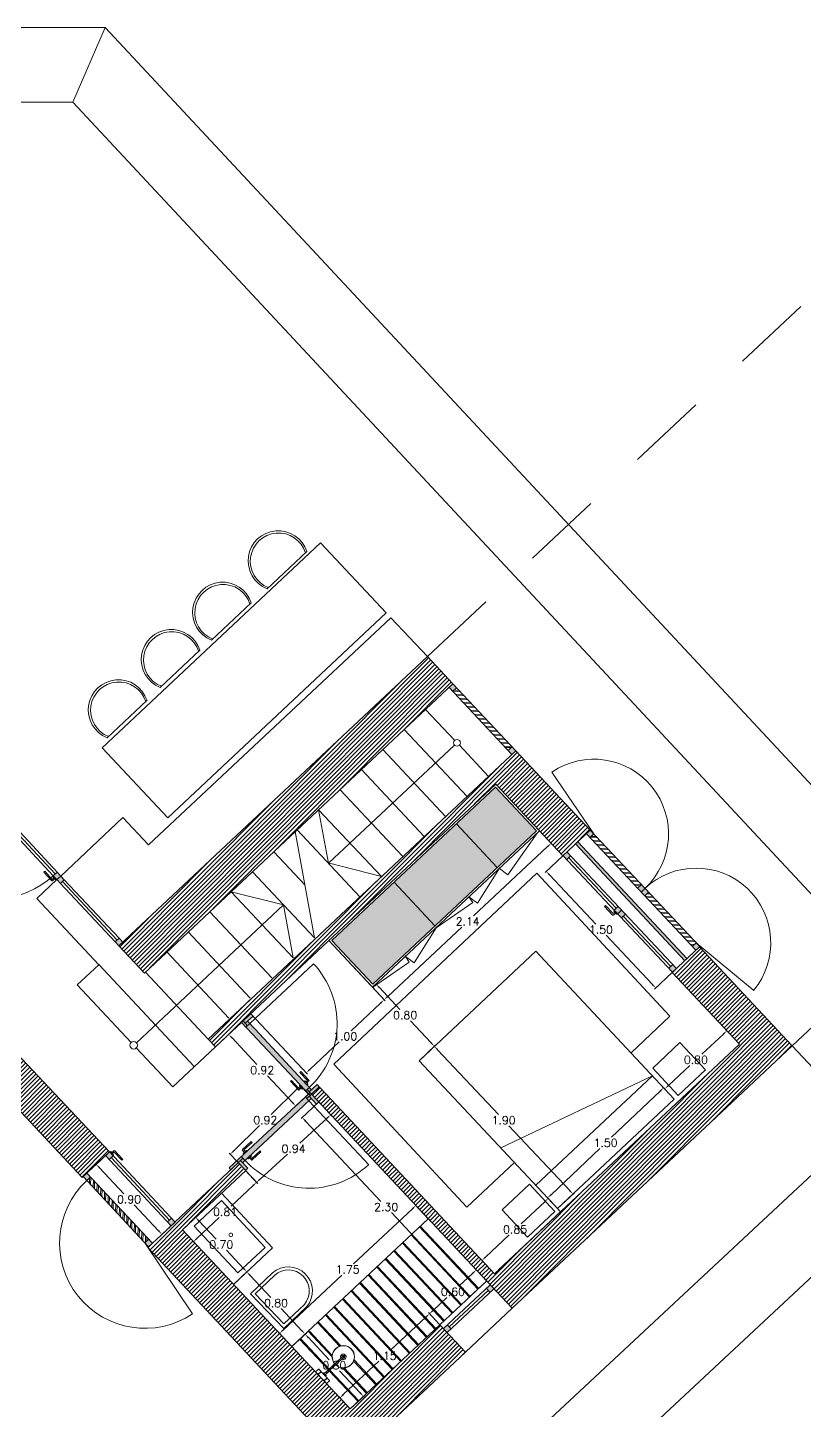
# Model space of a CAD drawing. Header units: millimetres. Extents: x 51 to 284, y 32 to 237.
# Drawn here: x 186.68 to 193.96, y 70.24 to 83.2 of the extents above; entities that cross this region are included whole.
import ezdxf

# ---------------------------------------------------------------- set-up
doc = ezdxf.new("R2010")
doc.units = ezdxf.units.MM
doc.linetypes.add('CENTER2', pattern=[1.125, 0.75, -0.125, 0.125, -0.125])
doc.linetypes.add('JIS_02_0.7', pattern=[1.35, 0.75, -0.6])
for name, color, linetype, lineweight in [('A_Proj03', 251, 'JIS_02_0.7', 13), ('detalle', 6, 'Continuous', 5), ('FUSTERIA', 2, 'Continuous', 15), ('MUR', 5, 'Continuous', 25), ('PROYECTADO', 1, 'Continuous', 18), ('somb. Muro', 251, 'Continuous', 15), ('sombreado', 253, 'Continuous', 13)]:
    doc.layers.add(name, color=color, linetype=linetype, lineweight=lineweight)
doc.layers.add('L01', color=1, linetype='Continuous')
doc.layers.add('SS_VEGETACION', color=7, linetype='Continuous', true_color=0x8ba14f)
doc.styles.add('ROMANS', font='romans.shx')
doc.dimstyles.new('martacota1', dxfattribs={"dimscale": 0.3, "dimtxt": 0.15, "dimasz": 0.15, "dimexe": 0.05, "dimexo": 0, "dimgap": 0.05, "dimtad": 0, "dimtih": 1, "dimtoh": 1, "dimzin": 0, "dimdsep": 46, "dimtxsty": 'ROMANS', "dimcen": 0.05, "dimclrt": 7, "dimadec": 0, "dimazin": 0, "dimtfac": 0.1, "dimtix": 1, "dimtmove": 1, "dimatfit": 3, "dimfxl": 1, "dimtolj": 1, "dimtzin": 1, "dimarcsym": 0})

# ---------------------------------------------------------------- blocks, each defined once
blk = doc.blocks.new('GRIFO DUCHA')
for p, q in [((-0.075, 0.001), (-0.075, 0.039)), ((-0.074, 0.04), (-0.0417, 0.04)), ((-0.074, 0), (-0.0417, 0)), ((-0.0415, 0.0398), (-0.0415, 0.0002)), ((-0.0415, 0.039), (-0.04, 0.039)), ((-0.0415, 0.001), (-0.04, 0.001)), ((-0.04, 0), (-0.04, 0.04)), ((-0.04, 0.04), (-0.012, 0.04)), ((-0.04, 0), (0.04, 0)), ((-0.012, 0.04), (0.04, 0.04)), ((0.04, 0.04), (0.04, 0)), ((0.0415, 0.039), (0.04, 0.039)), ((0.0415, 0.001), (0.04, 0.001)), ((0.0415, 0.0002), (0.0415, 0.0398)), ((0.074, 0.04), (0.0417, 0.04)), ((0.074, 0), (0.0417, 0)), ((0.075, 0.039), (0.075, 0.001))]:
    blk.add_line(p, q)
for centre, radius, start, end in [((-0.074, 0.039), 0.001, 90, 180), ((-0.074, 0.001), 0.001, 180, 270), ((-0.0417, 0.0398), 0.0002, 0, 90), ((-0.0417, 0.0002), 0.0002, 270, 0), ((0.0417, 0.0398), 0.0002, 90, 180), ((0.0417, 0.0002), 0.0002, 180, 270), ((0.074, 0.039), 0.001, 0, 90), ((0.074, 0.001), 0.001, 270, 0)]:
    blk.add_arc(centre, radius, start, end)
blk = doc.blocks.new('SE2')
at = {"linetype": 'Continuous'}
for p, q in [((171, 778), (171, 764)), ((242, 778), (172, 778)), ((172, 763), (241, 763)), ((191, 763), (191, 691)), ((222, 691), (222, 763)), ((242, 764), (242, 778)), ((195, 691), (191, 691)), ((191, 691), (191, 684)), ((195, 707), (195, 666)), ((195, 666), (195, 347)), ((218, 666), (218, 707)), ((222, 691), (218, 691)), ((218, 347), (218, 666)), ((223, 725), (222, 725)), ((222, 684), (222, 691)), ((191, 315), (191, 310)), ((191, 303), (191, 310)), ((191, 303), (191, 299)), ((195, 347), (195, 307)), ((202, 295), (201, 295)), ((202, 295), (211, 295)), ((213, 295), (211, 295)), ((218, 307), (218, 347)), ((223, 310), (223, 315)), ((223, 303), (223, 310)), ((223, 299), (223, 303))]:
    blk.add_line(p, q, dxfattribs=at)
at = {"linetype": 'CENTER2'}
blk.add_line((227, 778), (187, 778), dxfattribs=at)
at = {"linetype": 'Continuous'}
for centre, radius, start, end in [((172, 778), 0.2, 90, 180), ((172, 764), 1, 180, 270), ((241, 764), 1, 270, 0), ((242, 778), 0.2, 0, 90), ((207, 307), 200, 93.2889, 0), ((207, 307), 198, 93.3315, 0), ((207, 307), 198, 93.3315, 0), ((191, 691), 0.2, 90, 180), ((191, 684), 0.2, 180, 262.9118), ((207, 807), 125, 262.9118, 264.7213), ((207, 707), 11.5, 0, 180), ((207, 807), 125, 275.2787, 277.0882), ((207, 307), 200, 0, 86.7111), ((207, 307), 198, 0, 86.6685), ((207, 307), 198, 0, 86.6685), ((222, 691), 0.2, 0, 90), ((222, 684), 0.2, 277.0882, 0), ((207, 307), 49.6, 103.398, 0), ((207, 307), 27.7, 114.5132, 0), ((207, 307), 18, 156.4435, 203.5565), ((207, 307), 18, 129.709, 156.4435), ((197, 312), 6.74, 149.0142, 158.6471), ((197, 302), 7.29, 201.7179, 210.6195), ((207, 307), 18, 203.5565, 336.4435), ((207, 307), 16.4, 134.6563, 167.9269), ((207, 307), 16.4, 192.0731, 347.9269), ((207, 307), 14.7, 141.4728, 0), ((207, 307), 13.5, 148.4137, 0), ((207, 307), 13.3, 149.8441, 244.4562), ((207, 307), 11.5, 180, 0), ((207, 307), 13.3, 295.5438, 30.1559), ((207, 307), 49.6, 0, 76.602), ((207, 307), 27.7, 0, 65.4868), ((207, 307), 18, 23.5565, 50.291), ((207, 307), 16.4, 12.0731, 45.3437), ((207, 307), 14.7, 0, 38.5272), ((207, 307), 13.5, 0, 31.5863), ((217, 311), 7.29, 21.7179, 30.6195), ((207, 307), 18, 336.4435, 23.5565), ((217, 302), 6.74, 329.0149, 338.6478)]:
    blk.add_arc(centre, radius, start, end, dxfattribs=at)
blk = doc.blocks.new('DUCHA')
blk.add_lwpolyline([(0.007, 0.266), (0.007, 0.287, 1), (-0.005, 0.287), (-0.005, 0.266), (-0.005, 0.099), (-0.005, 0.077, 1), (0.007, 0.077), (0.007, 0.099)], format="xyb", close=True)
at = {"xscale": -0.0005238808391526, "yscale": 0.0005238808391526, "zscale": 0.0005238808391526, "rotation": 180}
blk.add_blockref('SE2', (-0.108, 0.448), dxfattribs=at)
at = {"extrusion": (0, 0, -1), "zscale": -0.9999999999999994}
blk.add_blockref('GRIFO DUCHA', (0, 0), dxfattribs=at)
blk = doc.blocks.new('*D74')
at = {"layer": 'Defpoints', "color": 0, "transparency": 16777216}
for p in [(188.72, 72.491), (188.824, 72.38), (188.128, 71.934)]:
    blk.add_point(p, dxfattribs=at)
at = {"layer": 'SS_VEGETACION', "color": 0, "lineweight": -2, "transparency": 16777216}
for p, q in [((188.72, 72.491), (188.834, 72.369)), ((188.791, 72.349), (188.584, 72.154)), ((188.128, 71.934), (188.242, 71.812)), ((188.265, 71.854), (188.472, 72.049))]:
    blk.add_line(p, q, dxfattribs=at)
at = {"layer": 'SS_VEGETACION', "color": 0, "transparency": 16777216}
for points in [[(188.786, 72.354), (188.796, 72.344), (188.824, 72.38)], [(188.26, 71.859), (188.27, 71.848), (188.232, 71.823)]]:
    blk.add_solid(points, dxfattribs=at)
at = {"layer": 'SS_VEGETACION', "color": 7, "transparency": 16777216, "insert": (188.528, 72.101), "char_height": 0.075, "attachment_point": 5, "style": 'ROMANS'}
blk.add_mtext('\\A1;0.81', dxfattribs=at)
blk = doc.blocks.new('*D75')
at = {"layer": 'Defpoints', "color": 0, "transparency": 16777216}
for p in [(189.415, 73.123), (189.518, 73.011), (188.72, 72.491)]:
    blk.add_point(p, dxfattribs=at)
at = {"layer": 'SS_VEGETACION', "color": 0, "lineweight": -2, "transparency": 16777216}
for p, q in [((189.415, 73.123), (189.528, 73)), ((189.484, 72.98), (189.228, 72.747)), ((188.856, 72.408), (189.112, 72.642)), ((188.72, 72.491), (188.832, 72.367))]:
    blk.add_line(p, q, dxfattribs=at)
at = {"layer": 'SS_VEGETACION', "color": 0, "transparency": 16777216}
for points in [[(189.479, 72.986), (189.489, 72.975), (189.518, 73.011)], [(188.85, 72.414), (188.861, 72.403), (188.822, 72.378)]]:
    blk.add_solid(points, dxfattribs=at)
at = {"layer": 'SS_VEGETACION', "color": 7, "transparency": 16777216, "insert": (189.17, 72.694), "char_height": 0.075, "attachment_point": 5, "style": 'ROMANS'}
blk.add_mtext('\\A1;0.94', dxfattribs=at)
blk = doc.blocks.new('*D76')
at = {"layer": 'Defpoints', "color": 0, "transparency": 16777216}
for p in [(188.128, 71.934), (188.607, 71.422), (188.731, 71.539)]:
    blk.add_point(p, dxfattribs=at)
at = {"layer": 'SS_VEGETACION', "color": 0, "lineweight": -2, "transparency": 16777216}
for p, q in [((188.128, 71.934), (188.263, 72.061)), ((188.283, 72.017), (188.443, 71.847)), ((188.701, 71.572), (188.541, 71.742)), ((188.607, 71.422), (188.742, 71.549))]:
    blk.add_line(p, q, dxfattribs=at)
at = {"layer": 'SS_VEGETACION', "color": 0, "transparency": 16777216}
for points in [[(188.288, 72.023), (188.277, 72.012), (188.252, 72.05)], [(188.706, 71.577), (188.695, 71.567), (188.731, 71.539)]]:
    blk.add_solid(points, dxfattribs=at)
at = {"layer": 'SS_VEGETACION', "color": 7, "transparency": 16777216, "insert": (188.492, 71.795), "char_height": 0.075, "attachment_point": 5, "style": 'ROMANS'}
blk.add_mtext('\\A1;0.70', dxfattribs=at)
blk = doc.blocks.new('*D77')
at = {"layer": 'Defpoints', "color": 0, "transparency": 16777216}
for p in [(188.607, 71.422), (189.279, 70.955), (189.154, 70.839)]:
    blk.add_point(p, dxfattribs=at)
at = {"layer": 'SS_VEGETACION', "color": 0, "lineweight": -2, "transparency": 16777216}
for p, q in [((188.607, 71.422), (188.742, 71.549)), ((188.762, 71.506), (188.956, 71.3)), ((189.248, 70.988), (189.054, 71.195)), ((189.154, 70.839), (189.289, 70.966))]:
    blk.add_line(p, q, dxfattribs=at)
at = {"layer": 'SS_VEGETACION', "color": 0, "transparency": 16777216}
for points in [[(188.768, 71.511), (188.757, 71.501), (188.731, 71.539)], [(189.253, 70.993), (189.242, 70.983), (189.279, 70.955)]]:
    blk.add_solid(points, dxfattribs=at)
at = {"layer": 'SS_VEGETACION', "color": 7, "transparency": 16777216, "insert": (189.005, 71.247), "char_height": 0.075, "attachment_point": 5, "style": 'ROMANS'}
blk.add_mtext('\\A1;0.80', dxfattribs=at)
blk = doc.blocks.new('*D78')
at = {"layer": 'Defpoints', "color": 0, "transparency": 16777216}
for p in [(189.154, 70.839), (189.701, 70.255), (189.826, 70.372)]:
    blk.add_point(p, dxfattribs=at)
at = {"layer": 'SS_VEGETACION', "color": 0, "lineweight": -2, "transparency": 16777216}
for p, q in [((189.154, 70.839), (189.29, 70.966)), ((189.309, 70.923), (189.503, 70.716)), ((189.795, 70.405), (189.601, 70.611)), ((189.701, 70.255), (189.837, 70.382))]:
    blk.add_line(p, q, dxfattribs=at)
at = {"layer": 'SS_VEGETACION', "color": 0, "transparency": 16777216}
for points in [[(189.315, 70.928), (189.304, 70.917), (189.279, 70.955)], [(189.8, 70.41), (189.789, 70.4), (189.826, 70.372)]]:
    blk.add_solid(points, dxfattribs=at)
at = {"layer": 'SS_VEGETACION', "color": 7, "transparency": 16777216, "insert": (189.552, 70.664), "char_height": 0.075, "attachment_point": 5, "style": 'ROMANS'}
blk.add_mtext('\\A1;0.80', dxfattribs=at)
blk = doc.blocks.new('*D79')
at = {"layer": 'Defpoints', "color": 0, "transparency": 16777216}
for p in [(190.445, 71.147), (190.542, 71.043), (189.701, 70.255)]:
    blk.add_point(p, dxfattribs=at)
at = {"layer": 'SS_VEGETACION', "color": 0, "lineweight": -2, "transparency": 16777216}
for p, q in [((190.542, 71.043), (190.435, 71.158)), ((190.412, 71.117), (190.08, 70.806)), ((189.636, 70.39), (189.968, 70.701)), ((189.701, 70.255), (189.593, 70.37))]:
    blk.add_line(p, q, dxfattribs=at)
at = {"layer": 'SS_VEGETACION', "color": 0, "transparency": 16777216}
for points in [[(190.407, 71.122), (190.417, 71.111), (190.445, 71.147)], [(189.631, 70.395), (189.642, 70.384), (189.604, 70.359)]]:
    blk.add_solid(points, dxfattribs=at)
at = {"layer": 'SS_VEGETACION', "color": 7, "transparency": 16777216, "insert": (190.024, 70.753), "char_height": 0.075, "attachment_point": 5, "style": 'ROMANS'}
blk.add_mtext('\\A1;1.15', dxfattribs=at)
blk = doc.blocks.new('*D80')
at = {"layer": 'Defpoints', "color": 0, "transparency": 16777216}
for p in [(190.883, 71.558), (190.98, 71.454), (190.542, 71.043)]:
    blk.add_point(p, dxfattribs=at)
at = {"layer": 'SS_VEGETACION', "color": 0, "lineweight": -2, "transparency": 16777216}
for p, q in [((190.98, 71.454), (190.872, 71.569)), ((190.85, 71.527), (190.72, 71.405)), ((190.478, 71.178), (190.608, 71.3)), ((190.542, 71.043), (190.435, 71.158))]:
    blk.add_line(p, q, dxfattribs=at)
at = {"layer": 'SS_VEGETACION', "color": 0, "transparency": 16777216}
for points in [[(190.845, 71.532), (190.855, 71.522), (190.883, 71.558)], [(190.472, 71.184), (190.483, 71.173), (190.445, 71.147)]]:
    blk.add_solid(points, dxfattribs=at)
at = {"layer": 'SS_VEGETACION', "color": 7, "transparency": 16777216, "insert": (190.664, 71.353), "char_height": 0.075, "attachment_point": 5, "style": 'ROMANS'}
blk.add_mtext('\\A1;0.60', dxfattribs=at)
blk = doc.blocks.new('*D81')
at = {"layer": 'Defpoints', "color": 0, "transparency": 16777216}
for p in [(189.406, 73.132), (190.98, 71.454), (190.825, 71.308)]:
    blk.add_point(p, dxfattribs=at)
at = {"layer": 'SS_VEGETACION', "color": 0, "lineweight": -2, "transparency": 16777216}
for p, q in [((189.406, 73.132), (189.24, 72.976)), ((189.282, 72.953), (189.988, 72.2)), ((190.794, 71.341), (190.087, 72.095)), ((190.98, 71.454), (190.814, 71.298))]:
    blk.add_line(p, q, dxfattribs=at)
at = {"layer": 'SS_VEGETACION', "color": 0, "transparency": 16777216}
for points in [[(189.287, 72.959), (189.276, 72.948), (189.251, 72.986)], [(190.799, 71.346), (190.788, 71.336), (190.825, 71.308)]]:
    blk.add_solid(points, dxfattribs=at)
at = {"layer": 'SS_VEGETACION', "color": 7, "transparency": 16777216, "insert": (190.038, 72.147), "char_height": 0.075, "attachment_point": 5, "style": 'ROMANS'}
blk.add_mtext('\\A1;2.30', dxfattribs=at)
blk = doc.blocks.new('*D82')
at = {"layer": 'Defpoints', "color": 0, "transparency": 16777216}
for p in [(190.317, 72.161), (190.433, 72.037), (189.154, 70.839)]:
    blk.add_point(p, dxfattribs=at)
at = {"layer": 'SS_VEGETACION', "color": 0, "lineweight": -2, "transparency": 16777216}
for p, q in [((190.284, 72.131), (189.733, 71.615)), ((190.433, 72.037), (190.306, 72.172)), ((189.071, 70.993), (189.621, 71.51)), ((189.154, 70.839), (189.028, 70.974))]:
    blk.add_line(p, q, dxfattribs=at)
at = {"layer": 'SS_VEGETACION', "color": 0, "transparency": 16777216}
for points in [[(190.279, 72.136), (190.289, 72.125), (190.317, 72.161)], [(189.066, 70.999), (189.076, 70.988), (189.038, 70.963)]]:
    blk.add_solid(points, dxfattribs=at)
at = {"layer": 'SS_VEGETACION', "color": 7, "transparency": 16777216, "insert": (189.677, 71.562), "char_height": 0.075, "attachment_point": 5, "style": 'ROMANS'}
blk.add_mtext('\\A1;1.75', dxfattribs=at)
blk = doc.blocks.new('*D83')
at = {"layer": 'Defpoints', "color": 0, "transparency": 16777216}
for p in [(191.556, 72.228), (191.673, 72.103), (191.053, 71.522)]:
    blk.add_point(p, dxfattribs=at)
at = {"layer": 'SS_VEGETACION', "color": 0, "lineweight": -2, "transparency": 16777216}
for p, q in [((191.524, 72.197), (191.302, 71.99)), ((191.673, 72.103), (191.546, 72.239)), ((190.969, 71.677), (191.19, 71.885)), ((191.053, 71.522), (190.926, 71.658))]:
    blk.add_line(p, q, dxfattribs=at)
at = {"layer": 'SS_VEGETACION', "color": 0, "transparency": 16777216}
for points in [[(191.519, 72.203), (191.529, 72.192), (191.556, 72.228)], [(190.964, 71.683), (190.974, 71.672), (190.936, 71.647)]]:
    blk.add_solid(points, dxfattribs=at)
at = {"layer": 'SS_VEGETACION', "color": 7, "transparency": 16777216, "insert": (191.246, 71.937), "char_height": 0.075, "attachment_point": 5, "style": 'ROMANS'}
blk.add_mtext('\\A1;0.85', dxfattribs=at)
blk = doc.blocks.new('*D84')
at = {"layer": 'Defpoints', "color": 0, "transparency": 16777216}
for p in [(192.639, 73.265), (192.639, 73.265), (191.551, 72.232)]:
    blk.add_point(p, dxfattribs=at)
at = {"layer": 'SS_VEGETACION', "color": 0, "lineweight": -2, "transparency": 16777216}
for p, q in [((192.607, 73.234), (192.151, 72.801)), ((192.639, 73.265), (192.629, 73.276)), ((191.584, 72.263), (192.04, 72.696)), ((191.551, 72.232), (191.541, 72.243))]:
    blk.add_line(p, q, dxfattribs=at)
at = {"layer": 'SS_VEGETACION', "color": 0, "transparency": 16777216}
for points in [[(192.601, 73.239), (192.612, 73.228), (192.639, 73.265)], [(191.579, 72.269), (191.589, 72.258), (191.551, 72.232)]]:
    blk.add_solid(points, dxfattribs=at)
at = {"layer": 'SS_VEGETACION', "color": 7, "transparency": 16777216, "insert": (192.095, 72.749), "char_height": 0.075, "attachment_point": 5, "style": 'ROMANS'}
blk.add_mtext('\\A1;1.50', dxfattribs=at)
blk = doc.blocks.new('*D85')
at = {"layer": 'Defpoints', "color": 0, "transparency": 16777216}
for p in [(193.232, 73.8), (193.232, 73.799), (192.651, 73.254)]:
    blk.add_point(p, dxfattribs=at)
at = {"layer": 'SS_VEGETACION', "color": 0, "lineweight": -2, "transparency": 16777216}
for p, q in [((193.199, 73.769), (192.997, 73.58)), ((193.232, 73.799), (193.221, 73.811)), ((192.683, 73.285), (192.885, 73.475)), ((192.651, 73.254), (192.64, 73.265))]:
    blk.add_line(p, q, dxfattribs=at)
at = {"layer": 'SS_VEGETACION', "color": 0, "transparency": 16777216}
for points in [[(193.194, 73.774), (193.204, 73.763), (193.232, 73.8)], [(192.678, 73.291), (192.688, 73.28), (192.65, 73.254)]]:
    blk.add_solid(points, dxfattribs=at)
at = {"layer": 'SS_VEGETACION', "color": 7, "transparency": 16777216, "insert": (192.941, 73.527), "char_height": 0.075, "attachment_point": 5, "style": 'ROMANS'}
blk.add_mtext('\\A1;0.80', dxfattribs=at)
blk = doc.blocks.new('*D86')
at = {"layer": 'Defpoints', "color": 0, "transparency": 16777216}
for p in [(190.489, 73.654), (190.346, 73.519), (191.645, 72.133)]:
    blk.add_point(p, dxfattribs=at)
at = {"layer": 'SS_VEGETACION', "color": 0, "lineweight": -2, "transparency": 16777216}
for p, q in [((190.346, 73.519), (190.5, 73.664)), ((190.52, 73.621), (191.09, 73.014)), ((191.758, 72.301), (191.188, 72.909)), ((191.645, 72.133), (191.8, 72.278))]:
    blk.add_line(p, q, dxfattribs=at)
at = {"layer": 'SS_VEGETACION', "color": 0, "transparency": 16777216}
for points in [[(190.526, 73.626), (190.515, 73.616), (190.489, 73.654)], [(191.764, 72.306), (191.753, 72.296), (191.789, 72.268)]]:
    blk.add_solid(points, dxfattribs=at)
at = {"layer": 'SS_VEGETACION', "color": 7, "transparency": 16777216, "insert": (191.139, 72.961), "char_height": 0.075, "attachment_point": 5, "style": 'ROMANS'}
blk.add_mtext('\\A1;1.90', dxfattribs=at)
blk = doc.blocks.new('*D87')
at = {"layer": 'Defpoints', "color": 0, "transparency": 16777216}
for p in [(189.943, 74.237), (189.943, 74.237), (190.489, 73.654)]:
    blk.add_point(p, dxfattribs=at)
at = {"layer": 'SS_VEGETACION', "color": 0, "lineweight": -2, "transparency": 16777216}
for p, q in [((189.943, 74.237), (189.954, 74.247)), ((189.974, 74.204), (190.167, 73.998)), ((190.459, 73.687), (190.265, 73.893)), ((190.489, 73.654), (190.5, 73.664))]:
    blk.add_line(p, q, dxfattribs=at)
at = {"layer": 'SS_VEGETACION', "color": 0, "transparency": 16777216}
for points in [[(189.979, 74.209), (189.968, 74.199), (189.943, 74.237)], [(190.464, 73.692), (190.453, 73.682), (190.489, 73.654)]]:
    blk.add_solid(points, dxfattribs=at)
at = {"layer": 'SS_VEGETACION', "color": 7, "transparency": 16777216, "insert": (190.216, 73.946), "char_height": 0.075, "attachment_point": 5, "style": 'ROMANS'}
blk.add_mtext('\\A1;0.80', dxfattribs=at)
blk = doc.blocks.new('*D88')
at = {"layer": 'Defpoints', "color": 0, "transparency": 16777216}
for p in [(191.475, 75.673), (191.584, 75.557), (189.911, 74.207)]:
    blk.add_point(p, dxfattribs=at)
at = {"layer": 'SS_VEGETACION', "color": 0, "lineweight": -2, "transparency": 16777216}
for p, q in [((191.475, 75.673), (191.594, 75.546)), ((191.551, 75.526), (190.858, 74.876)), ((190.053, 74.121), (190.746, 74.771)), ((189.911, 74.207), (190.03, 74.08))]:
    blk.add_line(p, q, dxfattribs=at)
at = {"layer": 'SS_VEGETACION', "color": 0, "transparency": 16777216}
for points in [[(191.546, 75.532), (191.557, 75.521), (191.584, 75.557)], [(190.048, 74.127), (190.058, 74.116), (190.02, 74.09)]]:
    blk.add_solid(points, dxfattribs=at)
at = {"layer": 'SS_VEGETACION', "color": 7, "transparency": 16777216, "insert": (190.802, 74.824), "char_height": 0.075, "attachment_point": 5, "style": 'ROMANS'}
blk.add_mtext('\\A1;2.14', dxfattribs=at)
blk = doc.blocks.new('*D89')
at = {"layer": 'Defpoints', "color": 0, "transparency": 16777216}
for p in [(188.682, 73.877), (189.31, 73.206), (189.19, 73.094)]:
    blk.add_point(p, dxfattribs=at)
at = {"layer": 'SS_VEGETACION', "color": 0, "lineweight": -2, "transparency": 16777216}
for p, q in [((188.682, 73.877), (188.551, 73.755)), ((188.593, 73.733), (188.827, 73.482)), ((189.159, 73.127), (188.925, 73.377)), ((189.31, 73.206), (189.179, 73.084))]:
    blk.add_line(p, q, dxfattribs=at)
at = {"layer": 'SS_VEGETACION', "color": 0, "transparency": 16777216}
for points in [[(188.598, 73.738), (188.587, 73.727), (188.562, 73.765)], [(189.165, 73.132), (189.154, 73.122), (189.19, 73.094)]]:
    blk.add_solid(points, dxfattribs=at)
at = {"layer": 'SS_VEGETACION', "color": 7, "transparency": 16777216, "insert": (188.876, 73.43), "char_height": 0.075, "attachment_point": 5, "style": 'ROMANS'}
blk.add_mtext('\\A1;0.92', dxfattribs=at)
blk = doc.blocks.new('*D90')
at = {"layer": 'Defpoints', "color": 0, "transparency": 16777216}
for p in [(189.31, 73.206), (188.576, 72.641), (188.651, 72.564)]:
    blk.add_point(p, dxfattribs=at)
at = {"layer": 'SS_VEGETACION', "color": 0, "lineweight": -2, "transparency": 16777216}
for p, q in [((189.202, 73.252), (188.959, 73.015)), ((189.31, 73.206), (189.224, 73.294)), ((188.608, 72.672), (188.851, 72.91)), ((188.651, 72.564), (188.565, 72.652))]:
    blk.add_line(p, q, dxfattribs=at)
at = {"layer": 'SS_VEGETACION', "color": 0, "transparency": 16777216}
for points in [[(189.197, 73.257), (189.207, 73.247), (189.234, 73.283)], [(188.603, 72.678), (188.613, 72.667), (188.576, 72.641)]]:
    blk.add_solid(points, dxfattribs=at)
at = {"layer": 'SS_VEGETACION', "color": 7, "transparency": 16777216, "insert": (188.905, 72.962), "char_height": 0.075, "attachment_point": 5, "style": 'ROMANS'}
blk.add_mtext('\\A1;0.92', dxfattribs=at)
blk = doc.blocks.new('*D91')
at = {"layer": 'Defpoints', "color": 0, "transparency": 16777216}
for p in [(191.694, 75.44), (192.72, 74.346), (192.564, 74.2)]:
    blk.add_point(p, dxfattribs=at)
at = {"layer": 'SS_VEGETACION', "color": 0, "lineweight": -2, "transparency": 16777216}
for p, q in [((191.694, 75.44), (191.527, 75.284)), ((191.569, 75.261), (192.002, 74.799)), ((192.533, 74.233), (192.1, 74.694)), ((192.72, 74.346), (192.553, 74.189))]:
    blk.add_line(p, q, dxfattribs=at)
at = {"layer": 'SS_VEGETACION', "color": 0, "transparency": 16777216}
for points in [[(191.574, 75.266), (191.563, 75.256), (191.538, 75.294)], [(192.539, 74.238), (192.528, 74.227), (192.564, 74.2)]]:
    blk.add_solid(points, dxfattribs=at)
at = {"layer": 'SS_VEGETACION', "color": 7, "transparency": 16777216, "insert": (192.051, 74.747), "char_height": 0.075, "attachment_point": 5, "style": 'ROMANS'}
blk.add_mtext('\\A1;1.50', dxfattribs=at)
blk = doc.blocks.new('*D97')
at = {"layer": 'Defpoints', "color": 0, "transparency": 16777216}
for p in [(187.444, 72.663), (188.059, 72.007), (187.936, 71.891)]:
    blk.add_point(p, dxfattribs=at)
at = {"layer": 'SS_VEGETACION', "color": 0, "lineweight": -2, "transparency": 16777216}
for p, q in [((187.444, 72.663), (187.309, 72.537)), ((187.351, 72.515), (187.579, 72.272)), ((187.905, 71.924), (187.677, 72.167)), ((188.059, 72.007), (187.925, 71.881))]:
    blk.add_line(p, q, dxfattribs=at)
at = {"layer": 'SS_VEGETACION', "color": 0, "transparency": 16777216}
for points in [[(187.357, 72.52), (187.346, 72.51), (187.32, 72.547)], [(187.911, 71.929), (187.9, 71.919), (187.936, 71.891)]]:
    blk.add_solid(points, dxfattribs=at)
at = {"layer": 'SS_VEGETACION', "color": 7, "transparency": 16777216, "insert": (187.628, 72.219), "char_height": 0.075, "attachment_point": 5, "style": 'ROMANS'}
blk.add_mtext('\\A1;0.90', dxfattribs=at)
blk = doc.blocks.new('*D98')
at = {"layer": 'Defpoints', "color": 0, "transparency": 16777216}
for p in [(189.499, 74.644), (190.019, 74.09), (188.769, 73.959)]:
    blk.add_point(p, dxfattribs=at)
at = {"layer": 'SS_VEGETACION', "color": 0, "lineweight": -2, "transparency": 16777216}
for p, q in [((189.499, 74.644), (190.029, 74.079)), ((189.986, 74.059), (189.71, 73.8)), ((188.769, 73.959), (189.299, 73.394)), ((189.322, 73.436), (189.598, 73.695))]:
    blk.add_line(p, q, dxfattribs=at)
at = {"layer": 'SS_VEGETACION', "color": 0, "transparency": 16777216}
for points in [[(189.981, 74.064), (189.991, 74.053), (190.019, 74.09)], [(189.316, 73.441), (189.327, 73.43), (189.289, 73.405)]]:
    blk.add_solid(points, dxfattribs=at)
at = {"layer": 'SS_VEGETACION', "color": 7, "transparency": 16777216, "insert": (189.654, 73.747), "char_height": 0.075, "attachment_point": 5, "style": 'ROMANS'}
blk.add_mtext('\\A1;1.00', dxfattribs=at)

msp = doc.modelspace()

# ---------------------------------------------------------------- hatches: boundary and pattern name
at = {"layer": 'somb. Muro'}
h = msp.add_hatch(dxfattribs=at)
h.set_pattern_fill('ANSI31', color=256, scale=0.0089, angle=0.1504)
h.set_pattern_definition([(45.150388, (-20.914098, 48.221388), (-0.0200334467, 0.0199285553), [])])
h.paths.add_polyline_path([(186.521, 73.647), (186.266, 73.408), (187.188, 72.424), (187.444, 72.663)])
h.paths.add_polyline_path([(188.059, 72.007), (187.804, 71.767), (189.685, 69.76), (189.94, 70)])
h.paths.add_polyline_path([(190.782, 70.788), (190.542, 71.043), (189.701, 70.255), (189.94, 70)])
h.paths.add_polyline_path([(188.37, 73.722), (188.438, 73.649), (188.696, 73.89), (188.805, 73.993), (191.065, 76.111), (190.996, 76.184)])
h.paths.add_polyline_path([(189.411, 73.274), (189.338, 73.205), (190.98, 71.454), (191.219, 71.198), (193.844, 73.659), (192.975, 74.585), (192.72, 74.346), (193.349, 73.674), (191.053, 71.522)])
h.paths.add_polyline_path([(188.647, 72.558), (188.059, 72.007), (188.128, 71.934), (188.715, 72.485)])
h.paths.add_polyline_path([(187.772, 74.34), (190.663, 77.051), (190.424, 77.306), (187.788, 74.835), (187.788, 74.835), (187.751, 74.801), (187.64, 74.697), (187.532, 74.596)])
h.paths.add_polyline_path([(191.252, 76.424), (190.996, 76.184), (191.694, 75.44), (191.949, 75.679)])
at = {"layer": 'sombreado', "transparency": 33554564}
h = msp.add_hatch(color=256, dxfattribs=at)
h.dxf.hatch_style = 1
h.paths.add_polyline_path([(190.698, 77.014), (190.663, 77.051), (190.627, 77.017), (190.661, 76.98)])
h.paths.add_polyline_path([(191.252, 76.424), (191.217, 76.46), (191.181, 76.426), (191.215, 76.389)])
at = {"layer": 'sombreado'}
h = msp.add_hatch(dxfattribs=at)
h.set_pattern_fill('ANSI32', color=256, scale=0.0038, angle=132.9316)
h.set_pattern_definition([(177.93159, (-31.84513, 141.517347), (-0.0013063757, -0.036171417), []), (177.93159, (-31.856753, 141.52984), (-0.0013063757, -0.036171417), [])])
h.paths.add_polyline_path([(191.181, 76.426), (191.217, 76.46), (190.698, 77.014), (190.661, 76.98)])
at = {"layer": 'sombreado', "transparency": 33554564}
h = msp.add_hatch(color=256, dxfattribs=at)
h.dxf.hatch_style = 1
h.paths.add_polyline_path([(189.529, 74.644), (189.912, 74.235), (191.447, 75.674), (191.064, 76.083)])
h = msp.add_hatch(color=256, dxfattribs=at)
h.dxf.hatch_style = 1
h.paths.add_polyline_path([(186.987, 75.25), (186.953, 75.287), (186.916, 75.253), (186.95, 75.216)])
h.paths.add_polyline_path([(187.021, 75.214), (186.987, 75.25), (186.95, 75.216), (186.985, 75.18)])
h.paths.add_polyline_path([(186.407, 75.872), (186.373, 75.909), (186.337, 75.875), (186.371, 75.838)])
h.paths.add_polyline_path([(187.534, 74.667), (187.498, 74.633), (187.532, 74.596), (187.568, 74.63)])
h = msp.add_hatch(color=256, dxfattribs=at)
h.dxf.hatch_style = 1
h.paths.add_polyline_path([(192.943, 74.624), (192.978, 74.588), (192.941, 74.554), (192.907, 74.59)])
h.paths.add_polyline_path([(192.464, 75.134), (192.498, 75.098), (192.462, 75.064), (192.428, 75.1)])
h.paths.add_polyline_path([(192.43, 75.171), (192.464, 75.134), (192.428, 75.1), (192.393, 75.137)])
h.paths.add_polyline_path([(191.95, 75.681), (191.985, 75.645), (191.948, 75.61), (191.914, 75.647)])
h.paths.add_polyline_path([(191.732, 75.476), (191.766, 75.439), (191.73, 75.405), (191.695, 75.441)])
h.paths.add_polyline_path([(192.211, 74.965), (192.245, 74.929), (192.209, 74.895), (192.175, 74.931)])
h.paths.add_polyline_path([(192.245, 74.929), (192.28, 74.893), (192.243, 74.858), (192.209, 74.895)])
h.paths.add_polyline_path([(192.725, 74.419), (192.759, 74.382), (192.722, 74.348), (192.688, 74.385)])
h = msp.add_hatch(color=256, dxfattribs=at)
h.dxf.hatch_style = 1
h.paths.add_polyline_path([(191.834, 75.571), (191.812, 75.551), (192.837, 74.455), (192.859, 74.475)])
at = {"layer": 'sombreado'}
h = msp.add_hatch(dxfattribs=at)
h.set_pattern_fill('ANSI32', color=256, scale=0.0038, angle=132.9316)
h.set_pattern_definition([(177.93159, (306.606046, -5.894357), (-0.001306376, -0.036171417), []), (177.93159, (306.594424, -5.881864), (-0.001306376, -0.036171417), [])])
h.paths.add_polyline_path([(192.498, 75.098), (192.462, 75.064), (192.907, 74.59), (192.943, 74.624)])
h.paths.add_polyline_path([(192.393, 75.137), (192.43, 75.171), (191.985, 75.645), (191.948, 75.61)])
at = {"layer": 'sombreado', "transparency": 33554564}
h = msp.add_hatch(color=256, dxfattribs=at)
h.dxf.hatch_style = 1
h.paths.add_polyline_path([(188.79, 73.937), (188.769, 73.959), (188.696, 73.891), (188.717, 73.869)])
h.paths.add_polyline_path([(188.696, 73.891), (188.682, 73.877), (188.722, 73.833), (188.737, 73.847)])
h.paths.add_polyline_path([(188.759, 73.868), (188.739, 73.89), (188.717, 73.869), (188.737, 73.847)])
h.paths.add_polyline_path([(188.806, 73.817), (188.759, 73.868), (188.737, 73.847), (188.722, 73.833), (189.282, 73.235), (189.319, 73.269)])
h.paths.add_polyline_path([(189.319, 73.269), (189.297, 73.249), (189.317, 73.227), (189.338, 73.205), (189.411, 73.274), (189.391, 73.295), (189.339, 73.247)])
h.paths.add_polyline_path([(189.297, 73.249), (189.282, 73.235), (189.31, 73.206), (189.324, 73.22), (189.317, 73.227)])
h.paths.add_polyline_path([(189.338, 73.205), (189.324, 73.22), (189.31, 73.206), (189.323, 73.191)])
h.paths.add_polyline_path([(189.323, 73.191), (189.31, 73.206), (189.28, 73.179), (189.294, 73.164)])
h.paths.add_polyline_path([(189.316, 73.185), (189.294, 73.164), (189.314, 73.142), (189.336, 73.163), (189.384, 73.111), (189.406, 73.132), (189.338, 73.205)])
h.paths.add_polyline_path([(189.264, 73.095), (189.314, 73.142), (189.294, 73.164), (189.28, 73.179), (188.682, 72.619), (188.716, 72.583)])
h.paths.add_polyline_path([(188.673, 72.584), (188.673, 72.584), (188.651, 72.564), (188.72, 72.491), (188.742, 72.511)])
h.paths.add_polyline_path([(188.716, 72.583), (188.695, 72.605), (188.673, 72.584), (188.694, 72.563)])
h.paths.add_polyline_path([(188.695, 72.605), (188.682, 72.619), (188.567, 72.513), (188.582, 72.496), (188.652, 72.562), (188.651, 72.564), (188.673, 72.584)])
h = msp.add_hatch(color=256, dxfattribs=at)
h.dxf.hatch_style = 1
h.paths.add_polyline_path([(187.847, 71.808), (187.811, 71.774), (187.777, 71.81), (187.813, 71.845)])
h.paths.add_polyline_path([(187.267, 72.429), (187.231, 72.395), (187.197, 72.432), (187.233, 72.466)])
h.paths.add_polyline_path([(187.479, 72.627), (187.442, 72.593), (187.408, 72.629), (187.445, 72.664)])
h.paths.add_polyline_path([(188.059, 72.006), (188.023, 71.972), (187.989, 72.008), (188.025, 72.043)])
at = {"layer": 'sombreado'}
h = msp.add_hatch(dxfattribs=at)
h.set_pattern_fill('ANSI32', color=256, scale=0.0038, angle=-136.9343)
h.set_pattern_definition([(268.065738, (268.265064, 184.44113), (0.0361743765, -0.001221684), []), (268.065738, (268.2526, 184.42948), (0.0361743765, -0.001221684), [])])
h.paths.add_polyline_path([(187.777, 71.81), (187.813, 71.845), (187.267, 72.429), (187.231, 72.395)])
at = {"layer": 'sombreado', "transparency": 33554564}
h = msp.add_hatch(color=256, dxfattribs=at)
h.dxf.hatch_style = 1
h.paths.add_polyline_path([(191.048, 71.381), (191.014, 71.417), (190.978, 71.383), (191.012, 71.347)])
h.paths.add_polyline_path([(190.647, 71.005), (190.613, 71.041), (190.576, 71.007), (190.611, 70.97)])

# ---------------------------------------------------------------- linework, layer by layer
at = {"layer": 'A_Proj03'}
msp.add_line((193.844, 73.659), (196.82, 70.483), dxfattribs=at)
for points in [[(190.424, 77.306), (194.072, 80.726)], [(193.844, 73.659), (197.491, 77.078)], [(193.844, 73.659), (197.491, 77.078)]]:
    msp.add_lwpolyline(points, dxfattribs=at)
at = {"layer": 'detalle'}
for p, q in [((190.679, 76.476), (189.498, 75.369)), ((191.985, 75.645), (191.592, 76.224)), ((189.529, 74.644), (191.064, 76.083)), ((191.064, 76.083), (191.447, 75.674)), ((189.498, 75.369), (189.405, 75.871)), ((190.696, 75.738), (191.079, 75.33)), ((189.912, 74.235), (191.447, 75.674)), ((191.452, 75.652), (191.178, 75.26)), ((191.834, 75.571), (192.859, 74.475)), ((191.812, 75.551), (192.837, 74.455)), ((189.495, 75.373), (189.993, 75.244)), ((191.101, 75.324), (190.893, 74.994)), ((191.099, 75.321), (191.178, 75.26)), ((192.193, 74.948), (191.748, 75.422)), ((187.516, 74.65), (187.003, 75.197)), ((190.112, 75.191), (190.495, 74.782)), ((190.814, 75.055), (190.85, 75.001)), ((190.814, 75.055), (190.893, 74.994)), ((190.506, 74.765), (190.85, 75.001)), ((192.706, 74.402), (192.261, 74.875)), ((190.506, 74.765), (190.299, 74.435)), ((189.529, 74.644), (189.912, 74.235)), ((192.943, 74.624), (193.483, 74.178)), ((188.759, 73.868), (189.357, 74.427)), ((189.911, 74.206), (190.255, 74.442)), ((190.219, 74.496), (190.255, 74.442)), ((190.219, 74.496), (190.299, 74.435)), ((189.314, 73.142), (189.874, 72.543)), ((188.007, 72.025), (187.461, 72.61)), ((190.351, 71.96), (190.898, 71.376)), ((190.358, 71.967), (190.905, 71.383)), ((187.777, 71.81), (188.223, 71.146)), ((190.19, 71.809), (190.737, 71.226)), ((190.198, 71.816), (190.745, 71.232)), ((190.271, 71.885), (190.818, 71.301)), ((190.278, 71.891), (190.825, 71.308)), ((190.11, 71.734), (190.657, 71.151)), ((190.117, 71.741), (190.664, 71.157)), ((189.949, 71.584), (190.496, 71)), ((189.957, 71.591), (190.504, 71.007)), ((190.03, 71.659), (190.577, 71.075)), ((190.037, 71.666), (190.584, 71.082)), ((188.993, 71.509), (188.81, 71.333)), ((189.789, 71.434), (190.336, 70.85)), ((189.796, 71.44), (190.343, 70.857)), ((189.869, 71.509), (190.416, 70.925)), ((189.876, 71.516), (190.423, 70.932)), ((189.079, 71.051), (188.81, 71.333)), ((189.628, 71.283), (190.175, 70.699)), ((189.636, 71.29), (190.183, 70.706)), ((189.709, 71.358), (190.256, 70.775)), ((189.716, 71.365), (190.263, 70.781)), ((190.63, 71.023), (190.995, 71.365)), ((189.079, 71.051), (189.271, 71.235)), ((189.548, 71.208), (190.095, 70.624)), ((189.555, 71.215), (190.102, 70.631)), ((189.395, 71.064), (189.602, 70.843)), ((189.404, 71.069), (189.613, 70.846)), ((189.468, 71.133), (190.015, 70.549)), ((189.475, 71.14), (190.022, 70.556)), ((189.227, 70.907), (189.496, 70.62)), ((189.234, 70.914), (189.503, 70.627)), ((189.531, 70.743), (189.307, 70.982)), ((189.532, 70.757), (189.32, 70.983)), ((189.854, 70.399), (189.629, 70.639)), ((189.862, 70.405), (189.643, 70.639)), ((189.733, 70.703), (189.942, 70.481)), ((189.737, 70.714), (189.949, 70.487)), ((189.504, 70.612), (189.774, 70.323)), ((189.511, 70.618), (189.781, 70.33))]:
    msp.add_line(p, q, dxfattribs=at)
at = {"layer": 'detalle', "color": 6}
msp.add_lwpolyline([(186.935, 75.27), (186.389, 75.855)], dxfattribs=at)
at = {"layer": 'detalle', "lineweight": 5}
for points in [[(186.93, 75.223), (186.911, 75.206, -0.414214), (186.903, 75.206), (186.828, 75.286), (186.837, 75.295), (186.907, 75.218), (186.922, 75.232)], [(192.189, 74.902), (192.17, 74.884, -0.414214), (192.161, 74.884), (192.086, 74.965), (192.095, 74.973), (192.166, 74.897), (192.18, 74.911)], [(189.294, 73.311), (189.313, 73.329, 0.414214), (189.313, 73.337), (189.238, 73.418), (189.229, 73.409), (189.3, 73.333), (189.285, 73.32)], [(189.242, 73.263), (189.223, 73.245, -0.414214), (189.215, 73.246), (189.14, 73.326), (189.149, 73.334), (189.22, 73.258), (189.234, 73.272)], [(188.709, 72.659), (188.692, 72.678, -0.414214), (188.692, 72.687), (188.772, 72.762), (188.781, 72.753), (188.705, 72.682), (188.718, 72.667)], [(187.465, 72.656), (187.484, 72.674, -0.414214), (187.493, 72.674), (187.568, 72.593), (187.559, 72.585), (187.488, 72.661), (187.473, 72.648)], [(188.757, 72.608), (188.775, 72.589, 0.414214), (188.783, 72.589), (188.864, 72.664), (188.856, 72.673), (188.78, 72.602), (188.766, 72.616)]]:
    msp.add_lwpolyline(points, format="xyb", dxfattribs=at)
for points in [[(186.92, 75.249), (186.913, 75.242), (186.94, 75.213), (186.947, 75.22)], [(192.178, 74.928), (192.171, 74.921), (192.198, 74.892), (192.205, 74.899)], [(189.232, 73.289), (189.225, 73.282), (189.252, 73.253), (189.259, 73.26)], [(189.269, 73.323), (189.276, 73.33), (189.303, 73.301), (189.296, 73.294)], [(187.476, 72.631), (187.483, 72.637), (187.456, 72.667), (187.448, 72.66)], [(188.735, 72.67), (188.728, 72.677), (188.699, 72.65), (188.706, 72.642)], [(188.769, 72.633), (188.776, 72.626), (188.747, 72.599), (188.74, 72.606)]]:
    msp.add_lwpolyline(points, dxfattribs=at)
at = {"layer": 'detalle'}
for points in [[(192.336, 73.596), (192.698, 73.937), (191.451, 75.278), (189.547, 73.487), (190.794, 72.146), (191.243, 72.568)], [(189.075, 74.98), (188.584, 75.102)], [(187.697, 73.687), (189.075, 74.98)], [(189.075, 74.98), (189.166, 74.482)]]:
    msp.add_lwpolyline(points, dxfattribs=at)
for centre, radius in [((190.702, 76.498), 0.0316), ((187.671, 73.663), 0.0351)]:
    msp.add_circle(centre, radius, dxfattribs=at)
for centre, radius, start, end in [((189.029, 78.2), 0.265, 17.7057, 248.6402), ((188.509, 77.718), 0.265, 17.7057, 248.6402), ((188.028, 77.275), 0.265, 17.7057, 248.6402), ((187.532, 76.804), 0.265, 17.7057, 248.6402), ((191.985, 75.645), 0.7, 313.2172, 124.1486), ((186.371, 75.838), 0.8, 151.1223, 312.9891), ((192.943, 74.624), 0.7, 320.4336, 133.2172), ((188.759, 73.868), 0.819, 313.0983, 43.1035), ((189.314, 73.142), 0.819, 223.042, 313.0472), ((187.777, 71.81), 0.8, 133.0498, 303.876), ((189.121, 71.361), 0.196, 319.8857, 130.8106)]:
    msp.add_arc(centre, radius, start, end, dxfattribs=at)
at = {"layer": 'FUSTERIA'}
for p, q in [((189.422, 78.373), (187.375, 76.451)), ((189.293, 78.291), (188.921, 77.942)), ((190.038, 77.717), (189.422, 78.373)), ((188.772, 77.809), (188.401, 77.46)), ((190.038, 77.717), (187.991, 75.795)), ((188.292, 77.366), (187.92, 77.017)), ((190.627, 77.017), (191.215, 76.389)), ((190.661, 76.98), (190.698, 77.014)), ((190.663, 77.051), (191.252, 76.424)), ((187.795, 76.895), (187.423, 76.546)), ((187.375, 76.451), (187.991, 75.795)), ((191.217, 76.46), (191.181, 76.426)), ((189.911, 74.207), (191.475, 75.673)), ((192.941, 74.554), (191.914, 75.647)), ((191.948, 75.61), (191.985, 75.645)), ((192.978, 74.588), (191.95, 75.681)), ((192.722, 74.348), (191.695, 75.441)), ((191.73, 75.405), (191.766, 75.439)), ((192.759, 74.382), (191.732, 75.476)), ((192.43, 75.171), (192.393, 75.137)), ((192.464, 75.134), (192.428, 75.1)), ((192.498, 75.098), (192.462, 75.064)), ((192.211, 74.965), (192.175, 74.931)), ((192.245, 74.929), (192.209, 74.895)), ((192.28, 74.893), (192.243, 74.858)), ((189.5, 74.645), (189.911, 74.207)), ((192.907, 74.59), (192.943, 74.624)), ((192.688, 74.385), (192.725, 74.419)), ((189.324, 73.191), (188.681, 73.877)), ((188.737, 73.847), (188.696, 73.891)), ((188.717, 73.869), (188.79, 73.937)), ((188.806, 73.817), (188.739, 73.89)), ((188.79, 73.937), (188.769, 73.959)), ((188.722, 73.833), (188.759, 73.868)), ((189.339, 73.247), (188.806, 73.817)), ((189.282, 73.235), (189.319, 73.269)), ((189.317, 73.227), (189.297, 73.249)), ((189.317, 73.227), (189.391, 73.295)), ((189.411, 73.274), (189.391, 73.295)), ((188.567, 72.513), (189.324, 73.22)), ((189.264, 73.095), (189.336, 73.163)), ((189.28, 73.179), (189.314, 73.142)), ((189.294, 73.164), (189.338, 73.205)), ((189.316, 73.185), (189.384, 73.111)), ((189.338, 73.205), (189.317, 73.227)), ((189.384, 73.111), (189.406, 73.132)), ((188.694, 72.563), (189.264, 73.095)), ((187.408, 72.629), (188.023, 71.972)), ((187.479, 72.627), (187.442, 72.593)), ((187.445, 72.664), (188.059, 72.006)), ((188.651, 72.564), (188.673, 72.584)), ((188.673, 72.584), (188.695, 72.605)), ((188.673, 72.584), (188.742, 72.511)), ((188.682, 72.619), (188.716, 72.583)), ((187.233, 72.466), (187.847, 71.808)), ((188.567, 72.513), (188.582, 72.496)), ((188.72, 72.491), (188.742, 72.511)), ((187.197, 72.432), (187.811, 71.774)), ((187.267, 72.429), (187.231, 72.395)), ((188.494, 72.208), (188.238, 71.969)), ((188.493, 72.276), (188.972, 71.764)), ((188.494, 72.208), (188.904, 71.769)), ((188.025, 72.043), (187.989, 72.008)), ((188.238, 71.969), (188.648, 71.53)), ((189.154, 70.839), (190.433, 72.037)), ((187.813, 71.845), (187.777, 71.81)), ((188.972, 71.764), (188.607, 71.422)), ((188.904, 71.769), (188.648, 71.53)), ((188.973, 71.531), (188.767, 71.334)), ((190.576, 71.007), (191.014, 71.417)), ((189.079, 71.009), (188.767, 71.334)), ((190.611, 70.97), (191.048, 71.381)), ((191.012, 71.347), (190.978, 71.383)), ((189.079, 71.009), (189.293, 71.214)), ((190.647, 71.005), (190.613, 71.041))]:
    msp.add_line(p, q, dxfattribs=at)
for points in [[(186.407, 75.872), (186.371, 75.838), (186.916, 75.253), (186.953, 75.287)], [(186.953, 75.287), (186.987, 75.25), (186.95, 75.216), (186.916, 75.253)], [(186.987, 75.25), (187.021, 75.214), (186.985, 75.18), (186.95, 75.216)], [(187.021, 75.214), (186.985, 75.18), (187.498, 74.633), (187.534, 74.667)], [(187.534, 74.667), (187.568, 74.63), (187.532, 74.596), (187.498, 74.633)], [(190.346, 73.519), (191.645, 72.133), (192.739, 73.159), (191.44, 74.545)]]:
    msp.add_lwpolyline(points, close=True, dxfattribs=at)
for points in [[(192.776, 73.193), (192.776, 73.193), (193.031, 73.433), (192.792, 73.688), (192.537, 73.449), (192.776, 73.193)], [(191.44, 72.352), (192.534, 73.378), (191.112, 72.702)], [(191.619, 72.105), (191.619, 72.105), (191.364, 71.865), (191.125, 72.121), (191.38, 72.36), (191.619, 72.105)]]:
    msp.add_lwpolyline(points, dxfattribs=at)
msp.add_circle((188.581, 71.886), 0.0176, dxfattribs=at)
for centre, radius, start, end in [((189.026, 78.204), 0.282, 18.0616, 248.2842), ((188.505, 77.722), 0.282, 18.0616, 248.2842), ((188.024, 77.279), 0.282, 18.0616, 248.2842), ((187.528, 76.808), 0.282, 18.0616, 248.2842), ((189.121, 71.361), 0.226, 319.4659, 131.0158)]:
    msp.add_arc(centre, radius, start, end, dxfattribs=at)
at = {"layer": 'L01', "linetype": 'Continuous'}
msp.add_line((188.103, 73.349), (188.103, 73.349), dxfattribs=at)
at = {"layer": 'MUR'}
for p, q in [((190.424, 77.306), (187.64, 74.697)), ((190.663, 77.051), (190.424, 77.306)), ((187.772, 74.34), (190.663, 77.051)), ((191.252, 76.424), (188.37, 73.722)), ((191.949, 75.679), (191.252, 76.424)), ((188.805, 73.993), (191.065, 76.111)), ((191.065, 76.111), (191.694, 75.44)), ((191.949, 75.679), (191.694, 75.44)), ((187.64, 74.697), (187.532, 74.596)), ((187.532, 74.596), (187.772, 74.34)), ((192.72, 74.346), (192.975, 74.585)), ((192.975, 74.585), (193.844, 73.659)), ((192.72, 74.346), (193.349, 73.674)), ((188.438, 73.649), (188.805, 73.993)), ((186.521, 73.647), (187.444, 72.663)), ((188.37, 73.722), (188.438, 73.649)), ((191.089, 71.556), (193.349, 73.674)), ((193.078, 72.94), (193.844, 73.659)), ((187.188, 72.424), (186.266, 73.408)), ((189.338, 73.205), (189.411, 73.274)), ((189.479, 73.201), (189.411, 73.274)), ((191.219, 71.198), (189.338, 73.205)), ((191.053, 71.522), (189.479, 73.201)), ((191.219, 71.199), (193.078, 72.94)), ((187.188, 72.424), (187.444, 72.663)), ((188.059, 72.007), (188.652, 72.562)), ((188.721, 72.49), (188.128, 71.934)), ((188.651, 72.564), (188.721, 72.49)), ((191.673, 72.103), (191.053, 71.522)), ((188.059, 72.006), (187.804, 71.767)), ((188.059, 72.006), (188.059, 72.006)), ((188.128, 71.934), (189.701, 70.255)), ((189.685, 69.76), (187.804, 71.767)), ((191.183, 71.164), (191.183, 71.164)), ((189.701, 70.255), (190.542, 71.043)), ((190.781, 70.788), (190.542, 71.043)), ((189.94, 70), (190.781, 70.788)), ((190.818, 70.822), (190.818, 70.822))]:
    msp.add_line(p, q, dxfattribs=at)
at = {"layer": 'PROYECTADO', "ltscale": 0.05}
msp.add_line((187.1, 82.502), (187.404, 83.202), dxfattribs=at)
at = {"layer": 'PROYECTADO'}
for p, q in [((190.082, 77.671), (187.811, 75.542)), ((190.424, 77.306), (190.082, 77.671)), ((190.681, 76.521), (190.408, 76.812)), ((190.996, 76.184), (190.724, 76.475)), ((186.987, 75.25), (187.571, 75.797)), ((187.571, 75.797), (187.811, 75.542)), ((186.95, 75.216), (186.762, 75.038)), ((187.343, 74.418), (186.762, 75.038)), ((188.037, 73.273), (188.438, 73.649)), ((190.542, 71.043), (190.98, 71.454)), ((190.781, 70.788), (191.219, 71.198))]:
    msp.add_line(p, q, dxfattribs=at)
at = {"layer": 'PROYECTADO', "ltscale": 0.03}
for p, q in [((190.207, 76.624), (190.796, 75.996)), ((190.007, 76.435), (190.595, 75.808)), ((189.806, 76.247), (190.394, 75.62)), ((189.606, 76.059), (190.194, 75.432)), ((189.405, 75.871), (189.993, 75.244)), ((189.366, 74.67), (189.186, 75.666)), ((189.204, 75.683), (189.792, 75.056)), ((188.985, 75.478), (189.276, 75.168)), ((188.785, 75.29), (189.366, 74.67)), ((188.584, 75.102), (189.166, 74.482)), ((188.384, 74.914), (188.965, 74.294)), ((188.183, 74.726), (188.764, 74.106)), ((187.982, 74.538), (188.564, 73.917)), ((187.343, 74.418), (187.141, 74.229)), ((187.343, 74.418), (187.141, 74.229)), ((187.343, 74.419), (188.239, 73.463)), ((187.782, 74.349), (188.37, 73.722)), ((187.14, 74.23), (187.647, 73.689)), ((187.14, 74.23), (187.647, 73.689)), ((187.695, 73.638), (188.037, 73.273))]:
    msp.add_line(p, q, dxfattribs=at)
at = {"layer": 'PROYECTADO', "ltscale": 0.05}
msp.add_lwpolyline([(173.96, 83.202), (171.9, 83.202), (171.9, 79.202), (167.5, 79.202), (167.5, 67.002), (174.2, 67.002), (174.2, 62.202), (190.321, 62.202), (190.321, 63.902), (190.321, 68.036), (196.325, 73.635), (187.404, 83.202), (176, 83.202)], dxfattribs=at)
at = {"layer": 'PROYECTADO', "ltscale": 0.03}
msp.add_lwpolyline([(189.621, 68.34), (195.336, 73.67), (187.1, 82.502), (176, 82.502)], dxfattribs=at)

# ---------------------------------------------------------------- block references
at = {"layer": 'detalle', "extrusion": (0, 0, -1), "zscale": -1, "rotation": 46.87726702078152}
msp.add_blockref('DUCHA', (-189.427, 70.547), dxfattribs=at)

# ---------------------------------------------------------------- dimensions: what is measured, and where the dimension line sits
at = {"layer": 'SS_VEGETACION', "transparency": 33554620}
for p1, p2, distance, picture, middle in [((189.911, 74.207), (191.475, 75.673), -0.16, '*D88', (190.802, 74.824)), ((191.694, 75.44), (192.72, 74.346), -0.213, '*D91', (192.051, 74.747)), ((188.769, 73.959), (189.499, 74.644), -0.76, '*D98', (189.654, 73.747)), ((190.489, 73.654), (189.943, 74.237), 0, '*D87', (190.216, 73.946)), ((188.682, 73.877), (189.31, 73.206), -0.164, '*D89', (188.876, 73.43)), ((192.651, 73.254), (193.232, 73.799), 0.001, '*D85', (192.941, 73.527)), ((191.645, 72.133), (190.346, 73.519), -0.197, '*D86', (191.139, 72.961)), ((189.31, 73.206), (188.651, 72.564), -0.108, '*D90', (188.905, 72.962)), ((191.551, 72.232), (192.639, 73.265), 0, '*D84', (192.095, 72.749)), ((188.72, 72.491), (189.415, 73.123), -0.152, '*D75', (189.17, 72.694)), ((189.406, 73.132), (190.98, 71.454), -0.213, '*D81', (190.038, 72.147)), ((187.444, 72.663), (188.059, 72.007), -0.169, '*D97', (187.628, 72.219)), ((188.128, 71.934), (188.72, 72.491), -0.152, '*D74', (188.528, 72.101)), ((191.053, 71.522), (191.673, 72.103), 0.171, '*D83', (191.246, 71.937)), ((188.128, 71.934), (188.607, 71.422), 0.17, '*D76', (188.492, 71.795)), ((189.154, 70.839), (190.433, 72.037), 0.17, '*D82', (189.677, 71.562)), ((188.607, 71.422), (189.154, 70.839), 0.17, '*D77', (189.005, 71.247)), ((190.542, 71.043), (190.98, 71.454), 0.143, '*D80', (190.664, 71.353)), ((189.701, 70.255), (190.542, 71.043), 0.143, '*D79', (190.024, 70.753)), ((189.154, 70.839), (189.701, 70.255), 0.171, '*D78', (189.552, 70.664))]:
    dim = msp.add_aligned_dim(p1=p1, p2=p2, distance=distance, dimstyle='martacota1', override={"dimtxt": 0.25}, dxfattribs=at)
    dim.commit()
    dim.dimension.update_dxf_attribs({"geometry": picture, "text_midpoint": middle})

doc.saveas('drawing.dxf')
